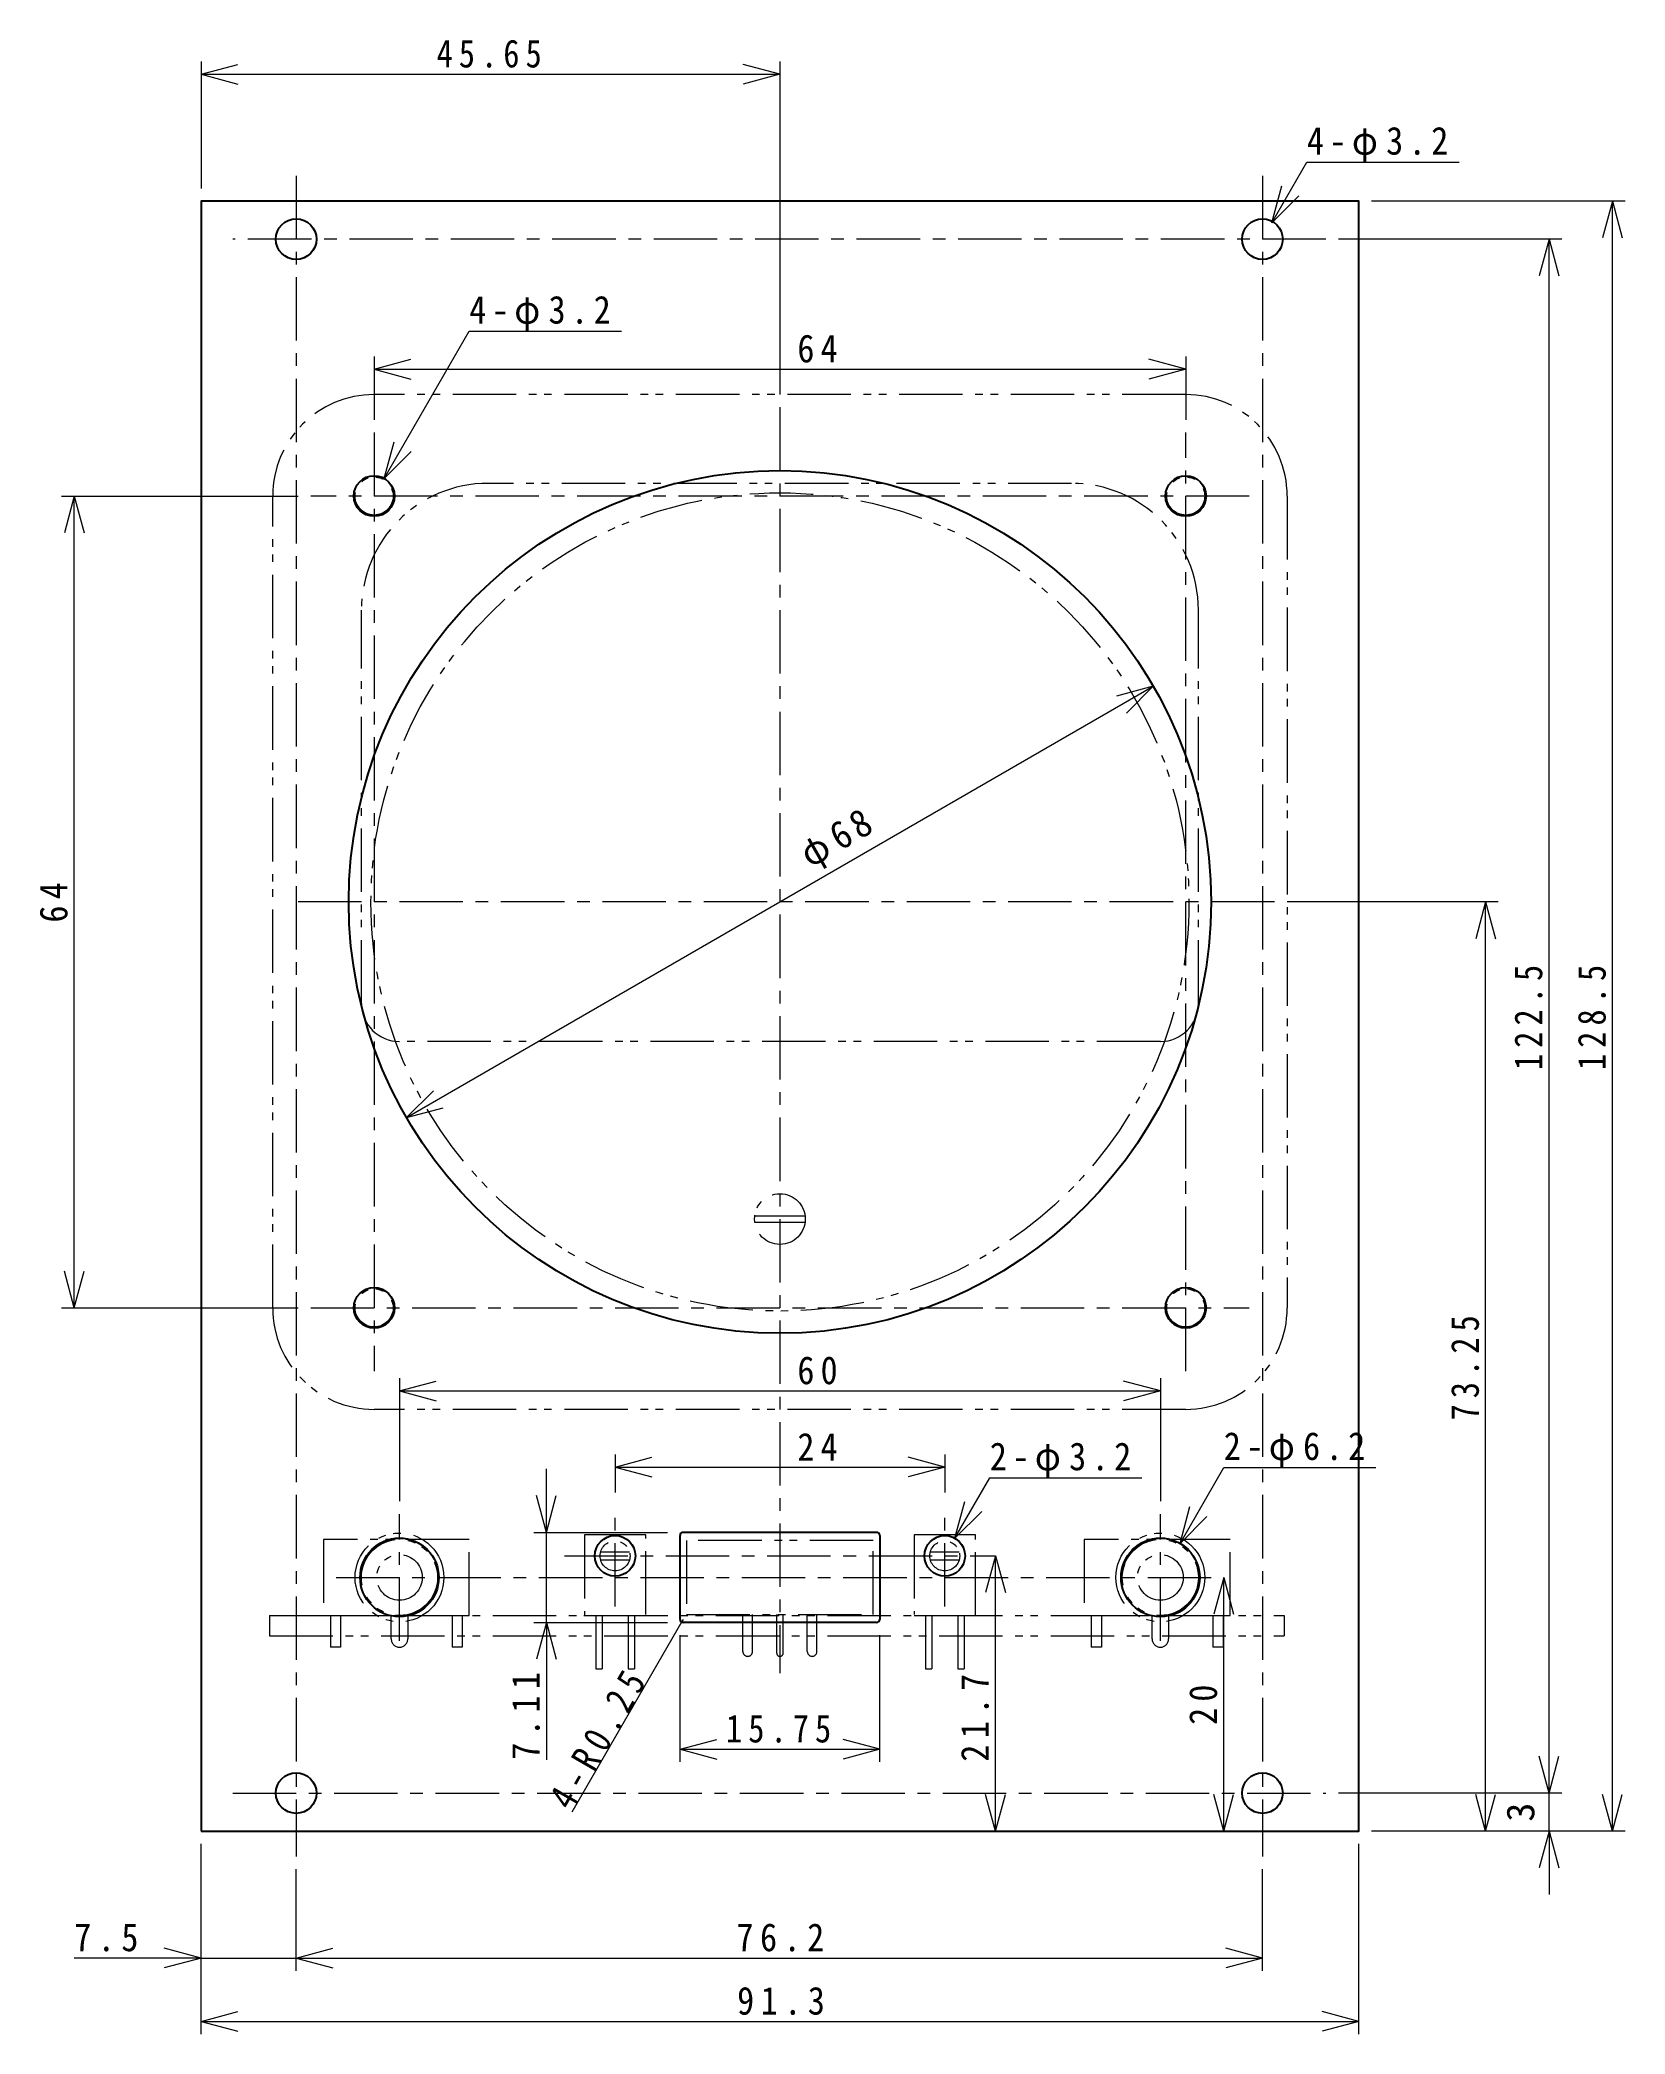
# Model space of a CAD drawing. Units: millimetres on the paper. Extents: x -62 to 63, y -78 to 79.
import ezdxf
from ezdxf.enums import TextEntityAlignment as Align

# ---------------------------------------------------------------- set-up
doc = ezdxf.new("R2010")
doc.units = ezdxf.units.MM
doc.linetypes.add('CHAIN1', pattern=[8, 5, -1, 1, -1])
doc.linetypes.add('DOUBLE_CHAIN1', pattern=[8.8, 5, -1, 0.6, -0.6, 0.6, -1])
for name, color, linetype, lineweight in [('0-0_0', 7, 'Continuous', 25), ('0-1_DEFPOINTS', 5, 'CHAIN1', 9), ('0-3_TK10', 4, 'Continuous', 9), ('0-4_TK2', 134, 'DOUBLE_CHAIN1', 9)]:
    doc.layers.add(name, color=color, linetype=linetype, lineweight=lineweight)
doc.styles.add('ＭＳ ゴシック', font='')
doc.styles.get('ＭＳ ゴシック').set_extended_font_data('MS Gothic')

msp = doc.modelspace()

# ---------------------------------------------------------------- linework, layer by layer
at = {"layer": '0-0_0'}
for p, q in [((-11.892, -45.729), (-11.892, -39.119)), ((3.608, -38.869), (-11.642, -38.869)), ((3.858, -39.119), (3.858, -45.729)), ((3.608, -45.979), (-11.642, -45.979))]:
    msp.add_line(p, q, dxfattribs=at)
msp.add_lwpolyline([(-49.667, -62.424), (41.633, -62.424), (41.633, 66.076), (-49.667, 66.076)], close=True, dxfattribs=at)
for centre, radius in [((-42.167, 63.076), 1.6), ((34.033, 63.076), 1.6), ((-4.017, 10.826), 34), ((-36.017, 42.826), 1.6), ((27.983, 42.826), 1.6), ((-36.017, -21.174), 1.6), ((27.983, -21.174), 1.6), ((-17.017, -40.724), 1.6), ((8.983, -40.724), 1.6), ((-34.017, -42.424), 3.1), ((25.983, -42.424), 3.1), ((-42.167, -59.424), 1.6), ((34.033, -59.424), 1.6)]:
    msp.add_circle(centre, radius, dxfattribs=at)
for centre, start, end in [((-11.642, -39.119), 90, 180), ((3.608, -39.119), 0, 90), ((-11.642, -45.729), 180, 270), ((3.608, -45.729), 270, 0)]:
    msp.add_arc(centre, 0.25, start, end, dxfattribs=at)
at = {"layer": '0-1_DEFPOINTS'}
for p, q in [((-42.167, 68.076), (-42.167, -64.424)), ((34.033, 68.076), (34.033, -64.424)), ((39.033, 63.076), (-47.167, 63.076)), ((-4.017, 49.826), (-4.017, -49.979)), ((-36.017, 47.826), (-36.017, -26.174)), ((27.983, -26.174), (27.983, 47.826)), ((32.983, 42.826), (-41.017, 42.826)), ((34.983, 10.826), (-43.017, 10.826)), ((-41.017, -21.174), (32.983, -21.174)), ((-34.017, -47.424), (-34.017, -37.424)), ((-17.017, -44.724), (-17.017, -36.724)), ((8.983, -44.724), (8.983, -36.724)), ((25.983, -47.424), (25.983, -37.424)), ((-21.017, -40.724), (12.983, -40.724)), ((-39.017, -42.424), (30.983, -42.424)), ((-47.167, -59.424), (39.033, -59.424))]:
    msp.add_line(p, q, dxfattribs=at)
at = {"layer": '0-3_TK10'}
for p, q in [((-49.667, 77.076), (-49.667, 67.076)), ((-4.017, 77.076), (-4.017, 50.826)), ((-49.667, 76.076), (-46.77, 76.853)), ((-49.667, 76.076), (-4.017, 76.076)), ((-49.667, 76.076), (-46.77, 75.3)), ((-4.017, 76.076), (-6.915, 76.853)), ((-4.017, 76.076), (-6.915, 75.3)), ((34.783, 64.375), (37.533, 69.138)), ((37.533, 69.138), (49.533, 69.138)), ((34.783, 64.375), (35.559, 67.273)), ((34.783, 64.375), (36.904, 66.496)), ((62.633, 66.076), (42.633, 66.076)), ((61.633, 66.076), (60.856, 63.178)), ((61.633, 66.076), (62.409, 63.178)), ((61.633, -62.424), (61.633, 66.076)), ((57.633, 63.076), (40.033, 63.076)), ((56.633, 63.076), (55.856, 60.178)), ((56.633, -59.424), (56.633, 63.076)), ((56.633, 63.076), (57.409, 60.178)), ((-35.217, 44.212), (-28.517, 55.816)), ((-28.517, 55.816), (-16.517, 55.816)), ((-36.017, 53.826), (-36.017, 48.826)), ((-36.017, 52.826), (-33.12, 53.603)), ((27.983, 52.826), (25.085, 53.603)), ((27.983, 53.826), (27.983, 48.826)), ((-36.017, 52.826), (27.983, 52.826)), ((-36.017, 52.826), (-33.12, 52.05)), ((27.983, 52.826), (25.085, 52.05)), ((-35.217, 44.212), (-34.441, 47.11)), ((-35.217, 44.212), (-33.096, 46.333)), ((-60.667, 42.826), (-42.017, 42.826)), ((-59.667, 42.826), (-60.444, 39.928)), ((-59.667, -21.174), (-59.667, 42.826)), ((-59.667, 42.826), (-58.891, 39.928)), ((-33.462, -6.174), (25.427, 27.826)), ((25.427, 27.826), (22.53, 27.05)), ((25.427, 27.826), (23.306, 25.705)), ((52.633, 10.826), (35.983, 10.826)), ((51.633, 10.826), (50.856, 7.928)), ((51.633, 10.826), (52.409, 7.928)), ((51.633, -62.424), (51.633, 10.826)), ((-33.462, -6.174), (-31.341, -4.053)), ((-33.462, -6.174), (-30.564, -5.397)), ((-59.667, -21.174), (-60.444, -18.276)), ((-59.667, -21.174), (-58.891, -18.276)), ((-60.667, -21.174), (-42.017, -21.174)), ((-34.017, -26.724), (-34.017, -36.424)), ((25.983, -26.724), (25.983, -36.424)), ((-34.017, -27.724), (-31.12, -26.947)), ((-34.017, -27.724), (25.983, -27.724)), ((-34.017, -27.724), (-31.12, -28.5)), ((25.983, -27.724), (23.085, -26.947)), ((25.983, -27.724), (23.085, -28.5)), ((-17.017, -32.724), (-17.017, -35.724)), ((-17.017, -33.724), (-14.12, -32.947)), ((8.983, -33.724), (6.085, -32.947)), ((8.983, -32.724), (8.983, -35.724)), ((-22.432, -38.869), (-22.432, -33.869)), ((-17.017, -33.724), (8.983, -33.724)), ((-17.017, -33.724), (-14.12, -34.5)), ((8.983, -33.724), (6.085, -34.5)), ((9.783, -39.338), (12.533, -34.575)), ((12.533, -34.575), (24.533, -34.575)), ((27.533, -39.739), (30.983, -33.764)), ((30.983, -33.764), (42.983, -33.764)), ((-22.432, -38.869), (-23.209, -35.971)), ((-22.432, -38.869), (-21.656, -35.971)), ((9.783, -39.338), (10.559, -36.44)), ((9.783, -39.338), (11.904, -37.217)), ((27.533, -39.739), (28.309, -36.841)), ((27.533, -39.739), (29.654, -37.618)), ((-23.432, -38.869), (-12.892, -38.869)), ((-22.432, -45.979), (-22.432, -38.869)), ((12.983, -40.724), (12.206, -43.622)), ((12.983, -62.424), (12.983, -40.724)), ((12.983, -40.724), (13.759, -43.622)), ((30.983, -42.424), (30.206, -45.322)), ((30.983, -62.424), (30.983, -42.424)), ((30.983, -42.424), (31.759, -45.322)), ((-23.432, -45.979), (-12.892, -45.979)), ((-22.432, -45.979), (-23.209, -48.877)), ((-22.432, -45.979), (-21.656, -48.877)), ((-22.432, -45.979), (-22.432, -56.799)), ((-11.892, -56.966), (-11.892, -46.979)), ((3.858, -56.966), (3.858, -46.979)), ((-11.892, -55.966), (-8.995, -55.19)), ((-11.892, -55.966), (3.858, -55.966)), ((-11.892, -55.966), (-8.995, -56.743)), ((3.858, -55.966), (0.96, -55.19)), ((3.858, -55.966), (0.96, -56.743)), ((56.633, -59.424), (55.856, -56.526)), ((56.633, -59.424), (57.409, -56.526)), ((12.983, -62.424), (12.206, -59.526)), ((12.983, -62.424), (13.759, -59.526)), ((30.983, -62.424), (30.206, -59.526)), ((30.983, -62.424), (31.759, -59.526)), ((57.633, -59.424), (40.033, -59.424)), ((51.633, -62.424), (50.856, -59.526)), ((51.633, -62.424), (52.409, -59.526)), ((56.633, -62.424), (56.633, -59.424)), ((61.633, -62.424), (60.856, -59.526)), ((61.633, -62.424), (62.409, -59.526)), ((57.633, -62.424), (42.633, -62.424)), ((56.633, -62.424), (55.856, -65.322)), ((62.633, -62.424), (56.633, -62.424)), ((56.633, -62.424), (57.409, -65.322)), ((56.633, -62.424), (56.633, -67.424)), ((-49.667, -73.424), (-49.667, -63.424)), ((41.633, -78.424), (41.633, -63.424)), ((-42.167, -73.424), (-42.167, -65.424)), ((34.033, -73.424), (34.033, -65.424)), ((-49.667, -72.424), (-52.565, -71.647)), ((-42.167, -72.424), (-39.27, -71.647)), ((34.033, -72.424), (31.135, -71.647)), ((-49.667, -72.424), (-59.667, -72.424)), ((-49.667, -72.424), (-52.565, -73.2)), ((-49.667, -78.424), (-49.667, -72.424)), ((-42.167, -72.424), (-39.27, -73.2)), ((34.033, -72.424), (31.135, -73.2)), ((-49.667, -77.424), (-46.77, -76.647)), ((41.633, -77.424), (38.735, -76.647)), ((-49.667, -77.424), (41.633, -77.424)), ((-49.667, -77.424), (-46.77, -78.2)), ((41.633, -77.424), (38.735, -78.2))]:
    msp.add_line(p, q, dxfattribs=at)
for points in [[(-11.642, -45.729), (-11.767, -45.945), (-20.416, -60.925)], [(-49.667, -72.424), (-42.167, -72.424), (34.033, -72.424)]]:
    msp.add_lwpolyline(points, dxfattribs=at)
at = {"layer": '0-4_TK2'}
for p, q in [((27.983, 50.826), (-36.017, 50.826)), ((-44.017, -21.174), (-44.017, 42.826)), ((18.983, 43.826), (-27.017, 43.826)), ((35.983, 42.826), (35.983, -21.174)), ((-37.017, 2.826), (-37.017, 33.826)), ((28.983, 2.826), (28.983, 33.826)), ((25.983, -0.174), (-34.017, -0.174)), ((-6.002, -13.924), (-2.033, -13.924)), ((-6.002, -14.424), (-2.033, -14.424)), ((27.983, -29.174), (-36.017, -29.174)), ((-19.432, -39.074), (-19.432, -45.424)), ((-18.153, -40.404), (-15.882, -40.404)), ((7.847, -40.404), (10.118, -40.404)), ((-18.153, -41.044), (-15.882, -41.044)), ((7.847, -41.044), (10.118, -41.044)), ((-44.267, -45.424), (35.733, -45.424)), ((-44.267, -45.424), (-44.267, -47.024)), ((-39.467, -45.424), (-39.467, -47.924)), ((-38.667, -45.424), (-38.667, -47.924)), ((-34.667, -47.274), (-34.667, -45.424)), ((-33.367, -45.424), (-33.367, -47.274)), ((-29.867, -45.424), (-29.867, -47.924)), ((-29.067, -45.424), (-29.067, -47.924)), ((-19.432, -45.424), (-14.602, -45.424)), ((-18.537, -45.424), (-18.537, -49.624)), ((-18.037, -45.424), (-18.037, -49.624)), ((-15.997, -45.424), (-15.997, -49.624)), ((-15.497, -45.424), (-15.497, -49.624)), ((-6.937, -48.264), (-6.937, -45.344)), ((-6.177, -48.264), (-6.177, -45.344)), ((-4.272, -48.389), (-4.272, -45.344)), ((-3.762, -48.389), (-3.762, -45.344)), ((-1.857, -48.264), (-1.857, -45.344)), ((-1.097, -48.264), (-1.097, -45.344)), ((7.463, -45.424), (7.463, -49.624)), ((7.963, -45.424), (7.963, -49.624)), ((10.003, -45.424), (10.003, -49.624)), ((10.503, -45.424), (10.503, -49.624)), ((20.533, -45.424), (20.533, -47.924)), ((21.333, -45.424), (21.333, -47.924)), ((25.333, -47.274), (25.333, -45.424)), ((26.633, -45.424), (26.633, -47.274)), ((30.133, -45.424), (30.133, -47.924)), ((30.933, -45.424), (30.933, -47.924)), ((35.733, -45.424), (35.733, -47.024)), ((-44.267, -47.024), (35.733, -47.024)), ((-38.667, -47.924), (-39.467, -47.924)), ((-29.067, -47.924), (-29.867, -47.924)), ((21.333, -47.924), (20.533, -47.924)), ((30.933, -47.924), (30.133, -47.924)), ((-18.537, -49.624), (-18.037, -49.624)), ((-15.997, -49.624), (-15.497, -49.624)), ((7.463, -49.624), (7.963, -49.624)), ((10.003, -49.624), (10.503, -49.624))]:
    msp.add_line(p, q, dxfattribs=at)
for points in [[(-14.602, -45.344), (-14.602, -39.074), (-19.432, -39.074)], [(6.568, -45.424), (11.398, -45.424), (11.398, -39.074)], [(11.398, -39.074), (6.577, -39.074), (6.568, -39.074), (6.568, -45.344)]]:
    msp.add_lwpolyline(points, dxfattribs=at)
for points in [[(-40.017, -45.424), (-28.517, -45.424), (-28.517, -39.424), (-40.017, -39.424)], [(-11.382, -45.344), (3.348, -45.344), (3.348, -39.504), (-11.382, -39.504)], [(19.983, -45.424), (31.483, -45.424), (31.483, -39.424), (19.983, -39.424)]]:
    msp.add_lwpolyline(points, close=True, dxfattribs=at)
for centre, radius in [((-36.017, 42.826), 1.5), ((27.983, 42.826), 1.5), ((-4.017, 10.826), 32.25), ((-4.017, -14.174), 2), ((-36.017, -21.174), 1.5), ((27.983, -21.174), 1.5), ((-34.017, -42.424), 3.5), ((25.983, -42.424), 3.5), ((-34.017, -42.424), 3), ((-34.017, -42.424), 1.8), ((-17.017, -40.724), 1.18), ((8.983, -40.724), 1.18), ((25.983, -42.424), 3), ((25.983, -42.424), 1.8)]:
    msp.add_circle(centre, radius, dxfattribs=at)
for centre, radius, start, end in [((-36.017, 42.826), 8, 90, 180), ((27.983, 42.826), 8, 0, 90), ((-27.017, 33.826), 10, 90, 180), ((18.983, 33.826), 10, 0, 90), ((-34.017, 2.826), 3, 180, 270), ((25.983, 2.826), 3, 270, 0), ((-36.017, -21.174), 8, 180, 270), ((27.983, -21.174), 8, 270, 0), ((-34.017, -47.274), 0.65, 180, 0), ((-6.557, -48.264), 0.38, 180, 0), ((-4.017, -48.389), 0.255, 180, 0), ((-1.477, -48.264), 0.38, 180, 0), ((25.983, -47.274), 0.65, 180, 0)]:
    msp.add_arc(centre, radius, start, end, dxfattribs=at)

# ---------------------------------------------------------------- texts
at = {"layer": '0-3_TK10', "color": 7, "style": 'ＭＳ ゴシック'}
msp.add_text('3', height=2.199, rotation=90, dxfattribs=at).set_placement((56.133, -61.674), align=Align.BOTTOM_LEFT)
at = {"layer": '0-3_TK10', "color": 7, "char_height": 2.199, "attachment_point": 7, "style": 'ＭＳ ゴシック'}
for s, insert in [('\\T1.38;\\W0.85;45.65', (-31.092, 76.576)), ('\\T1.32;\\W0.9;4-φ3.2', (37.533, 69.138)), ('\\T1.32;\\W0.9;4-φ3.2', (-28.517, 55.816)), ('\\T1.36;\\W0.9;64', (-2.642, 53.326)), ('\\T1.36;\\W0.9;60', (-2.642, -27.224)), ('\\T1.36;\\W0.9;24', (-2.642, -33.224)), ('\\T1.32;\\W0.9;2-φ6.2', (30.983, -33.764)), ('\\T1.32;\\W0.9;2-φ3.2', (12.533, -34.575)), ('\\T1.38;\\W0.85;15.75', (-8.267, -55.466)), ('\\T1.38;\\W0.9;7.5', (-59.667, -71.924)), ('\\T1.38;\\W0.9;76.2', (-7.442, -71.924)), ('\\T1.38;\\W0.9;91.3', (-7.392, -76.924))]:
    msp.add_mtext(s, dxfattribs=dict(at, insert=insert))
for s, insert, rotation in [('\\T1.26;\\W0.95;φ68', (-1.345, 12.947), 30), ('\\T1.36;\\W0.9;64', (-60.167, 9.201), 90), ('\\T1.38;\\W0.85;122.5', (56.133, -2.424), 90), ('\\T1.38;\\W0.85;128.5', (61.133, -2.424), 90), ('\\T1.38;\\W0.85;73.25', (51.133, -30.049), 90), ('\\T1.38;\\W0.9;7.11', (-22.932, -56.799), 90), ('\\T1.39;\\W0.85;4-R0.25', (-20.416, -60.925), 60), ('\\T1.38;\\W0.9;21.7', (12.483, -56.949), 90), ('\\T1.36;\\W0.9;20', (30.483, -54.049), 90)]:
    msp.add_mtext(s, dxfattribs=dict(at, insert=insert, rotation=rotation))

doc.saveas('drawing.dxf')
